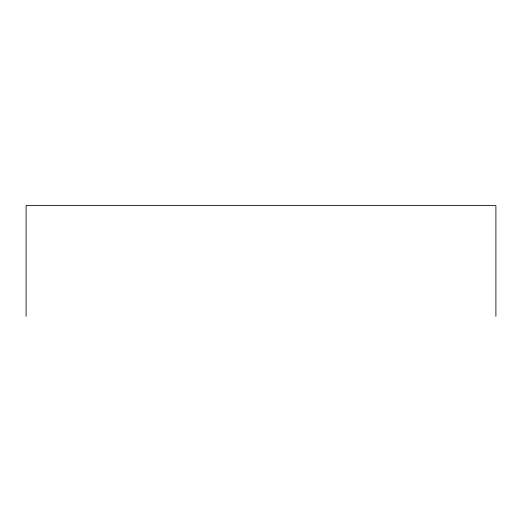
<?xml version="1.0" encoding="UTF-8"?>
<svg xmlns="http://www.w3.org/2000/svg" width="522" height="522" viewBox="0 0 522 522"><rect width="100%" height="100%" fill="white"/><g stroke="black" fill="none" stroke-linecap="round" stroke-linejoin="round"><path stroke-width="0.78" d="M495.9 316.384L495.9 205.616L26.1 205.616L26.1 316.384"/></g></svg>
